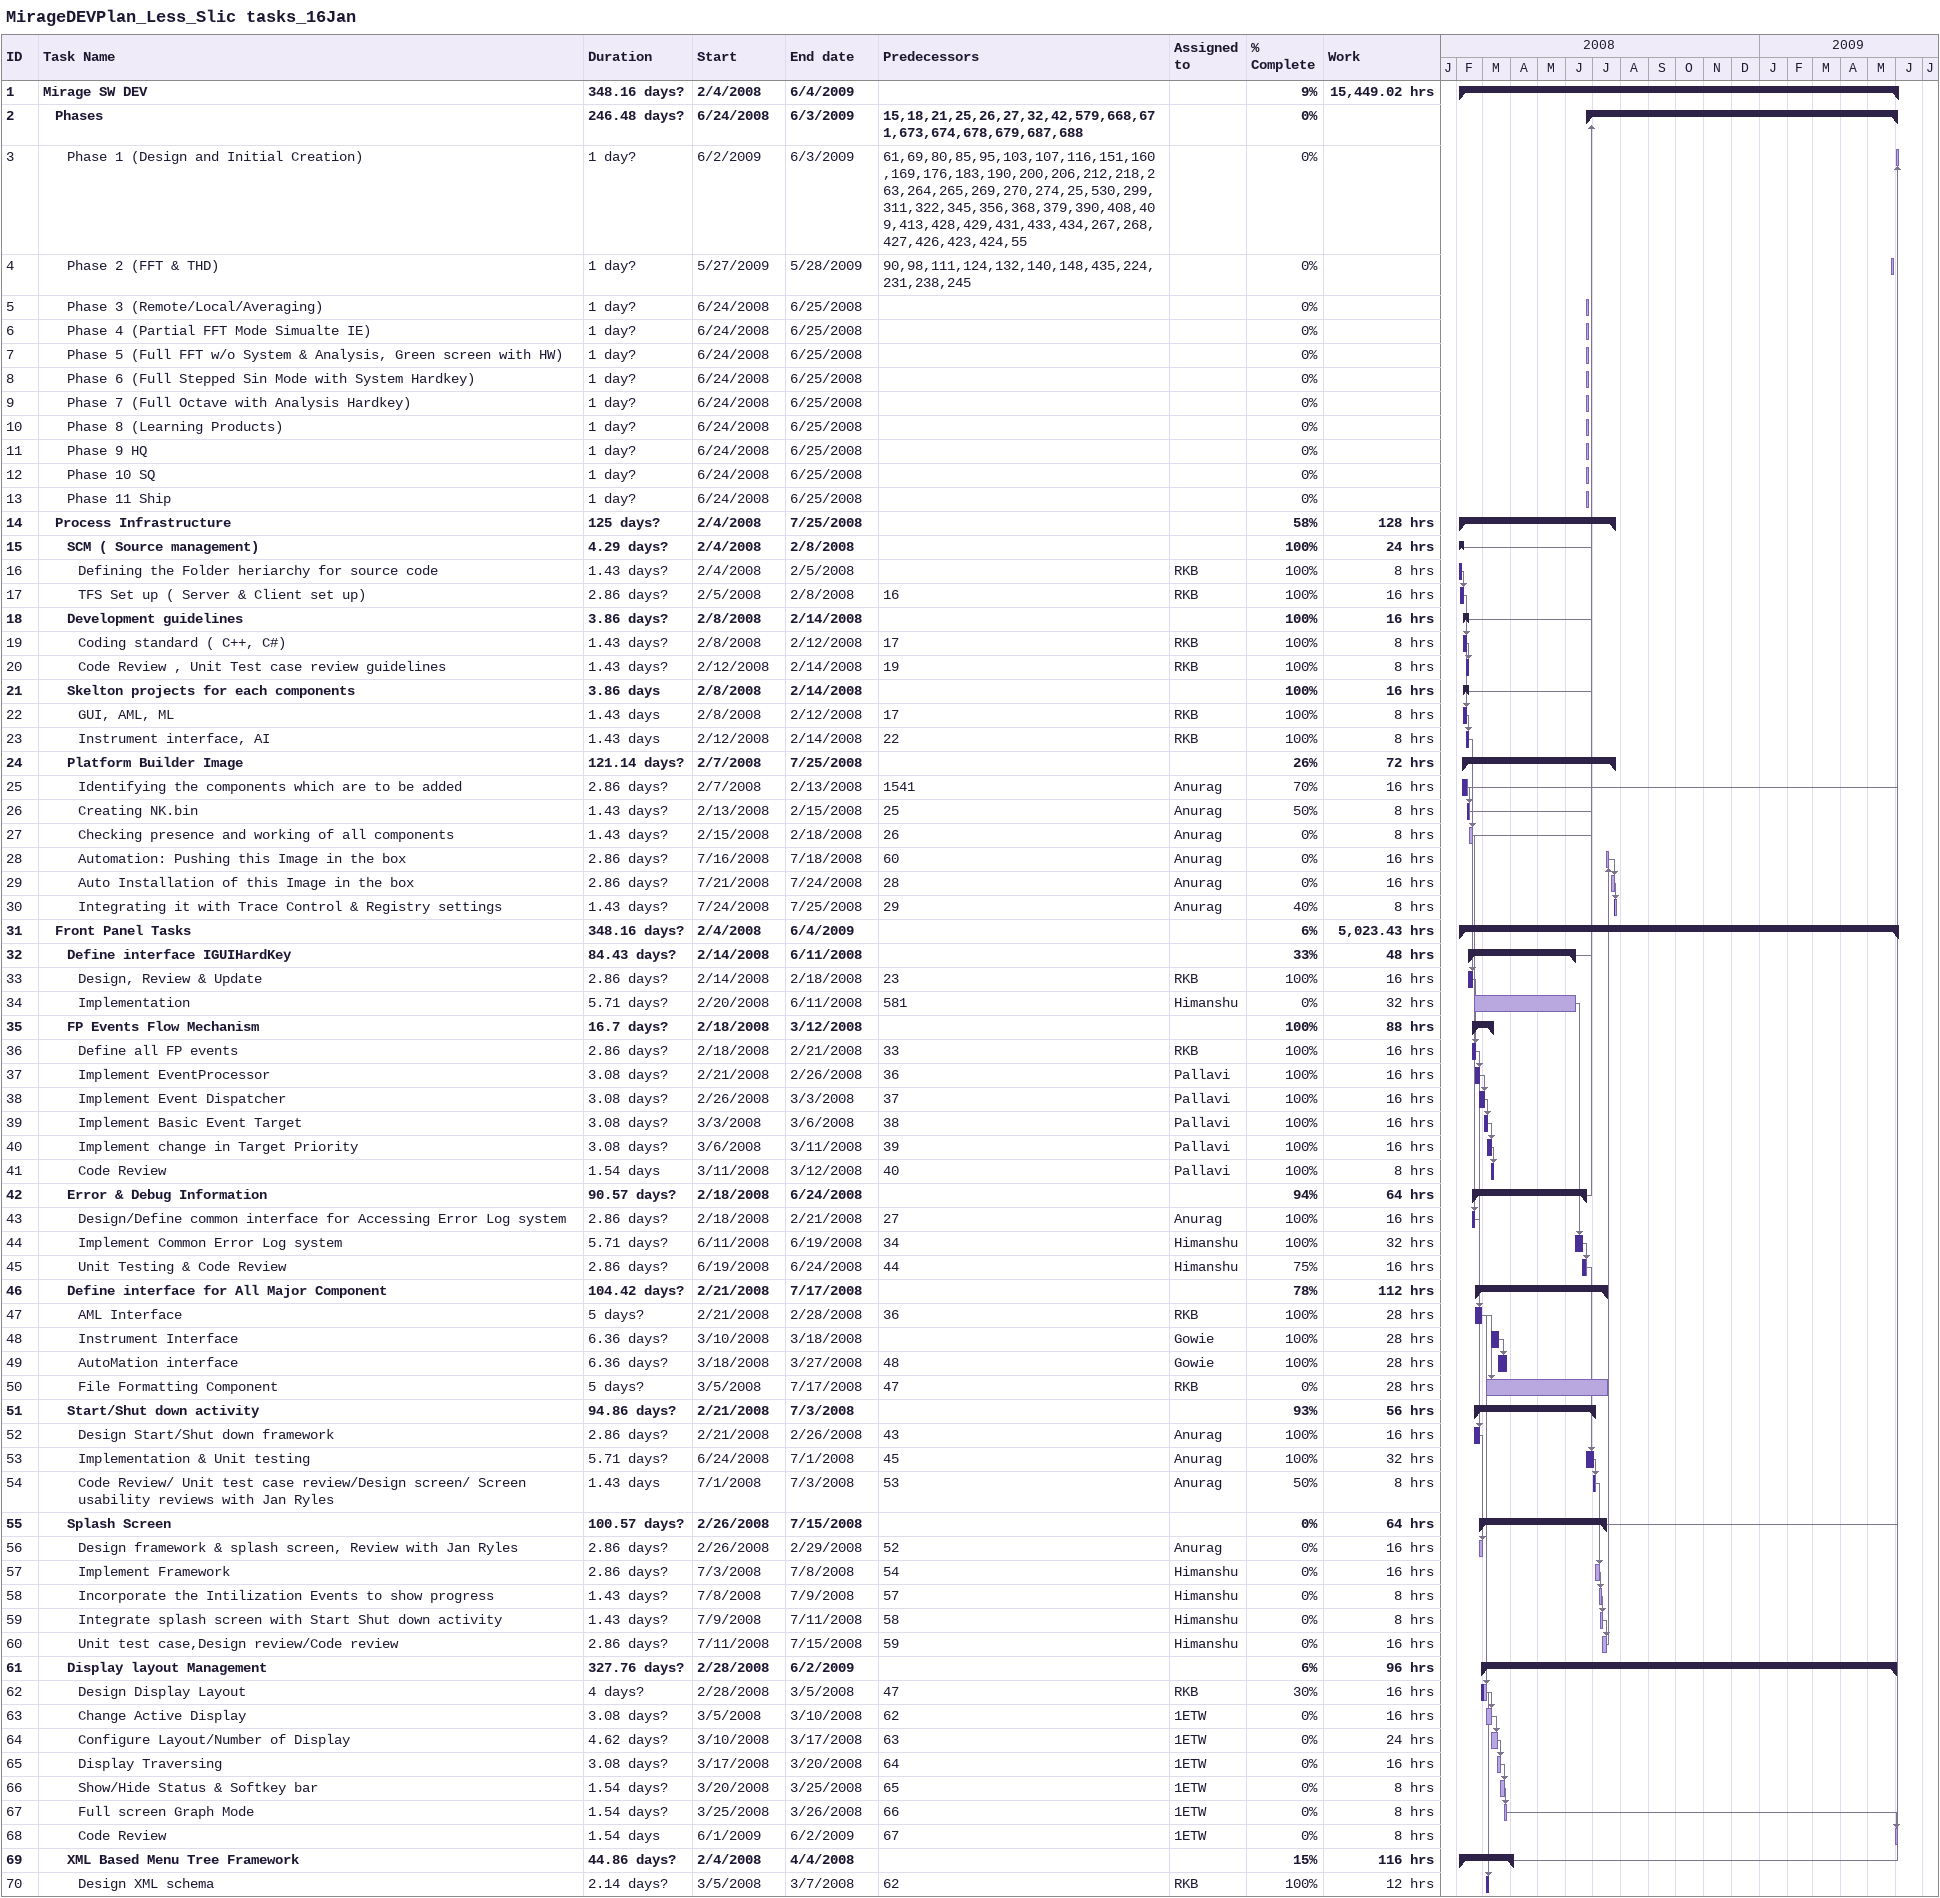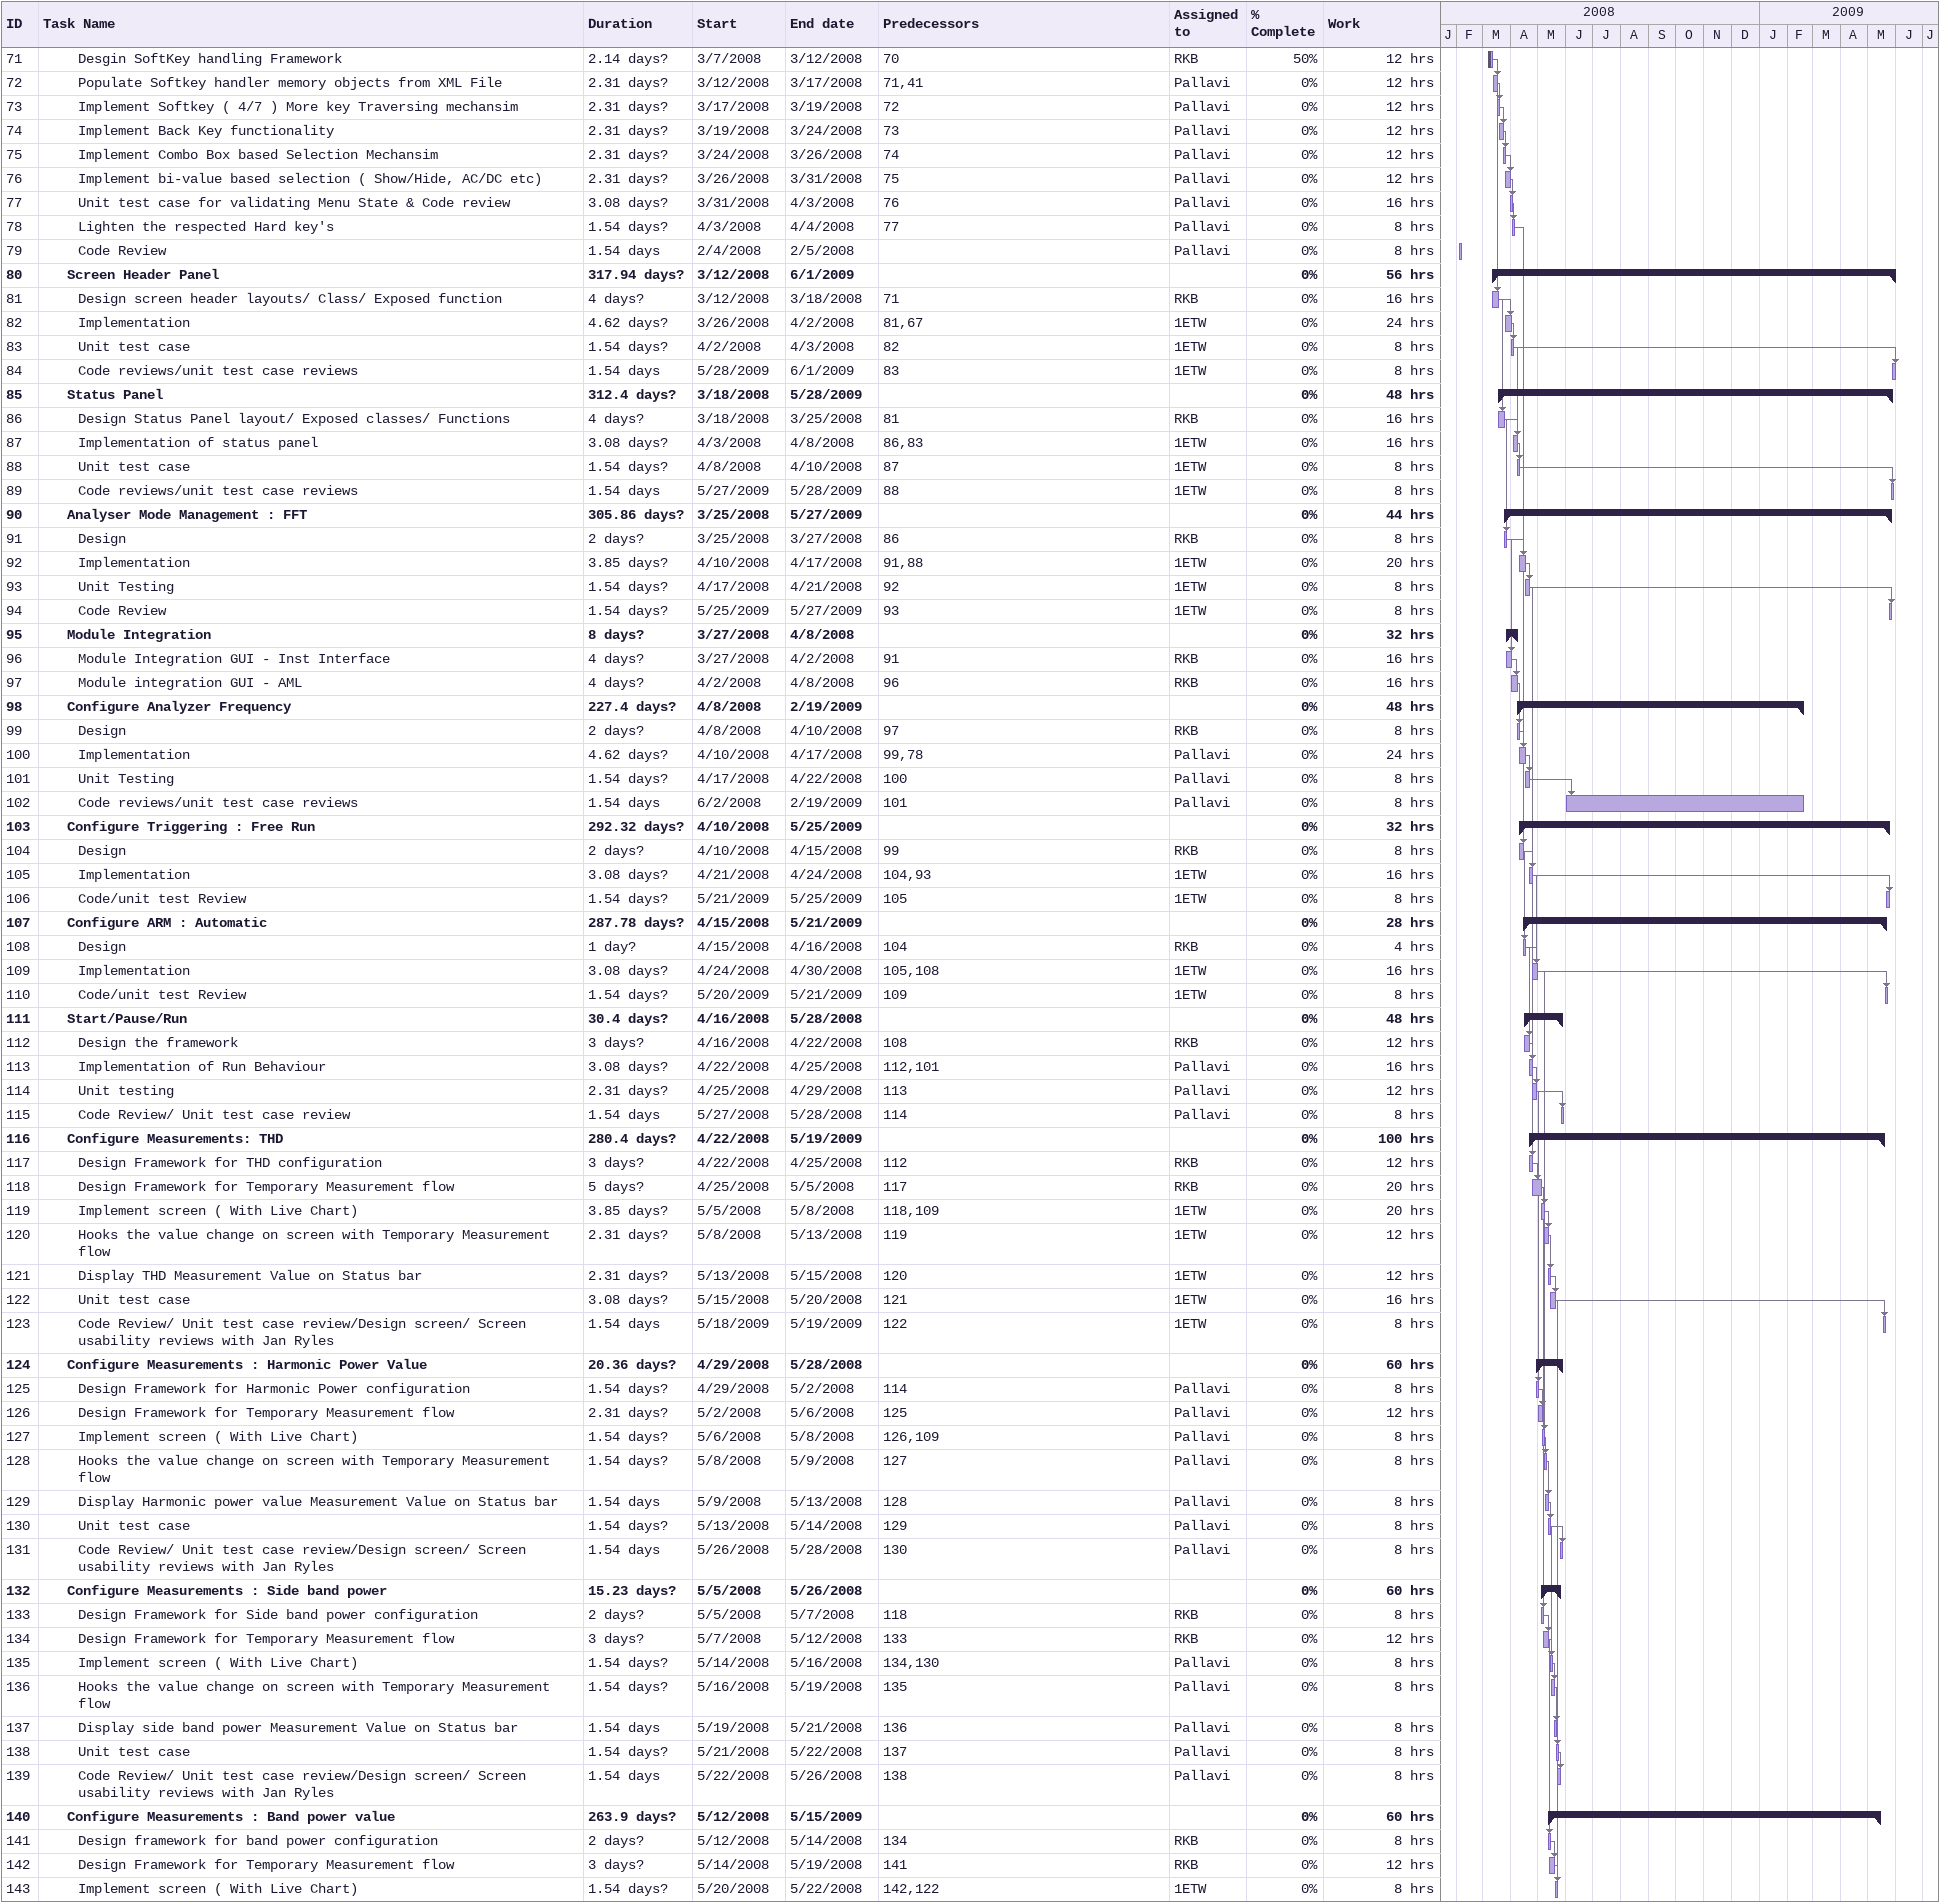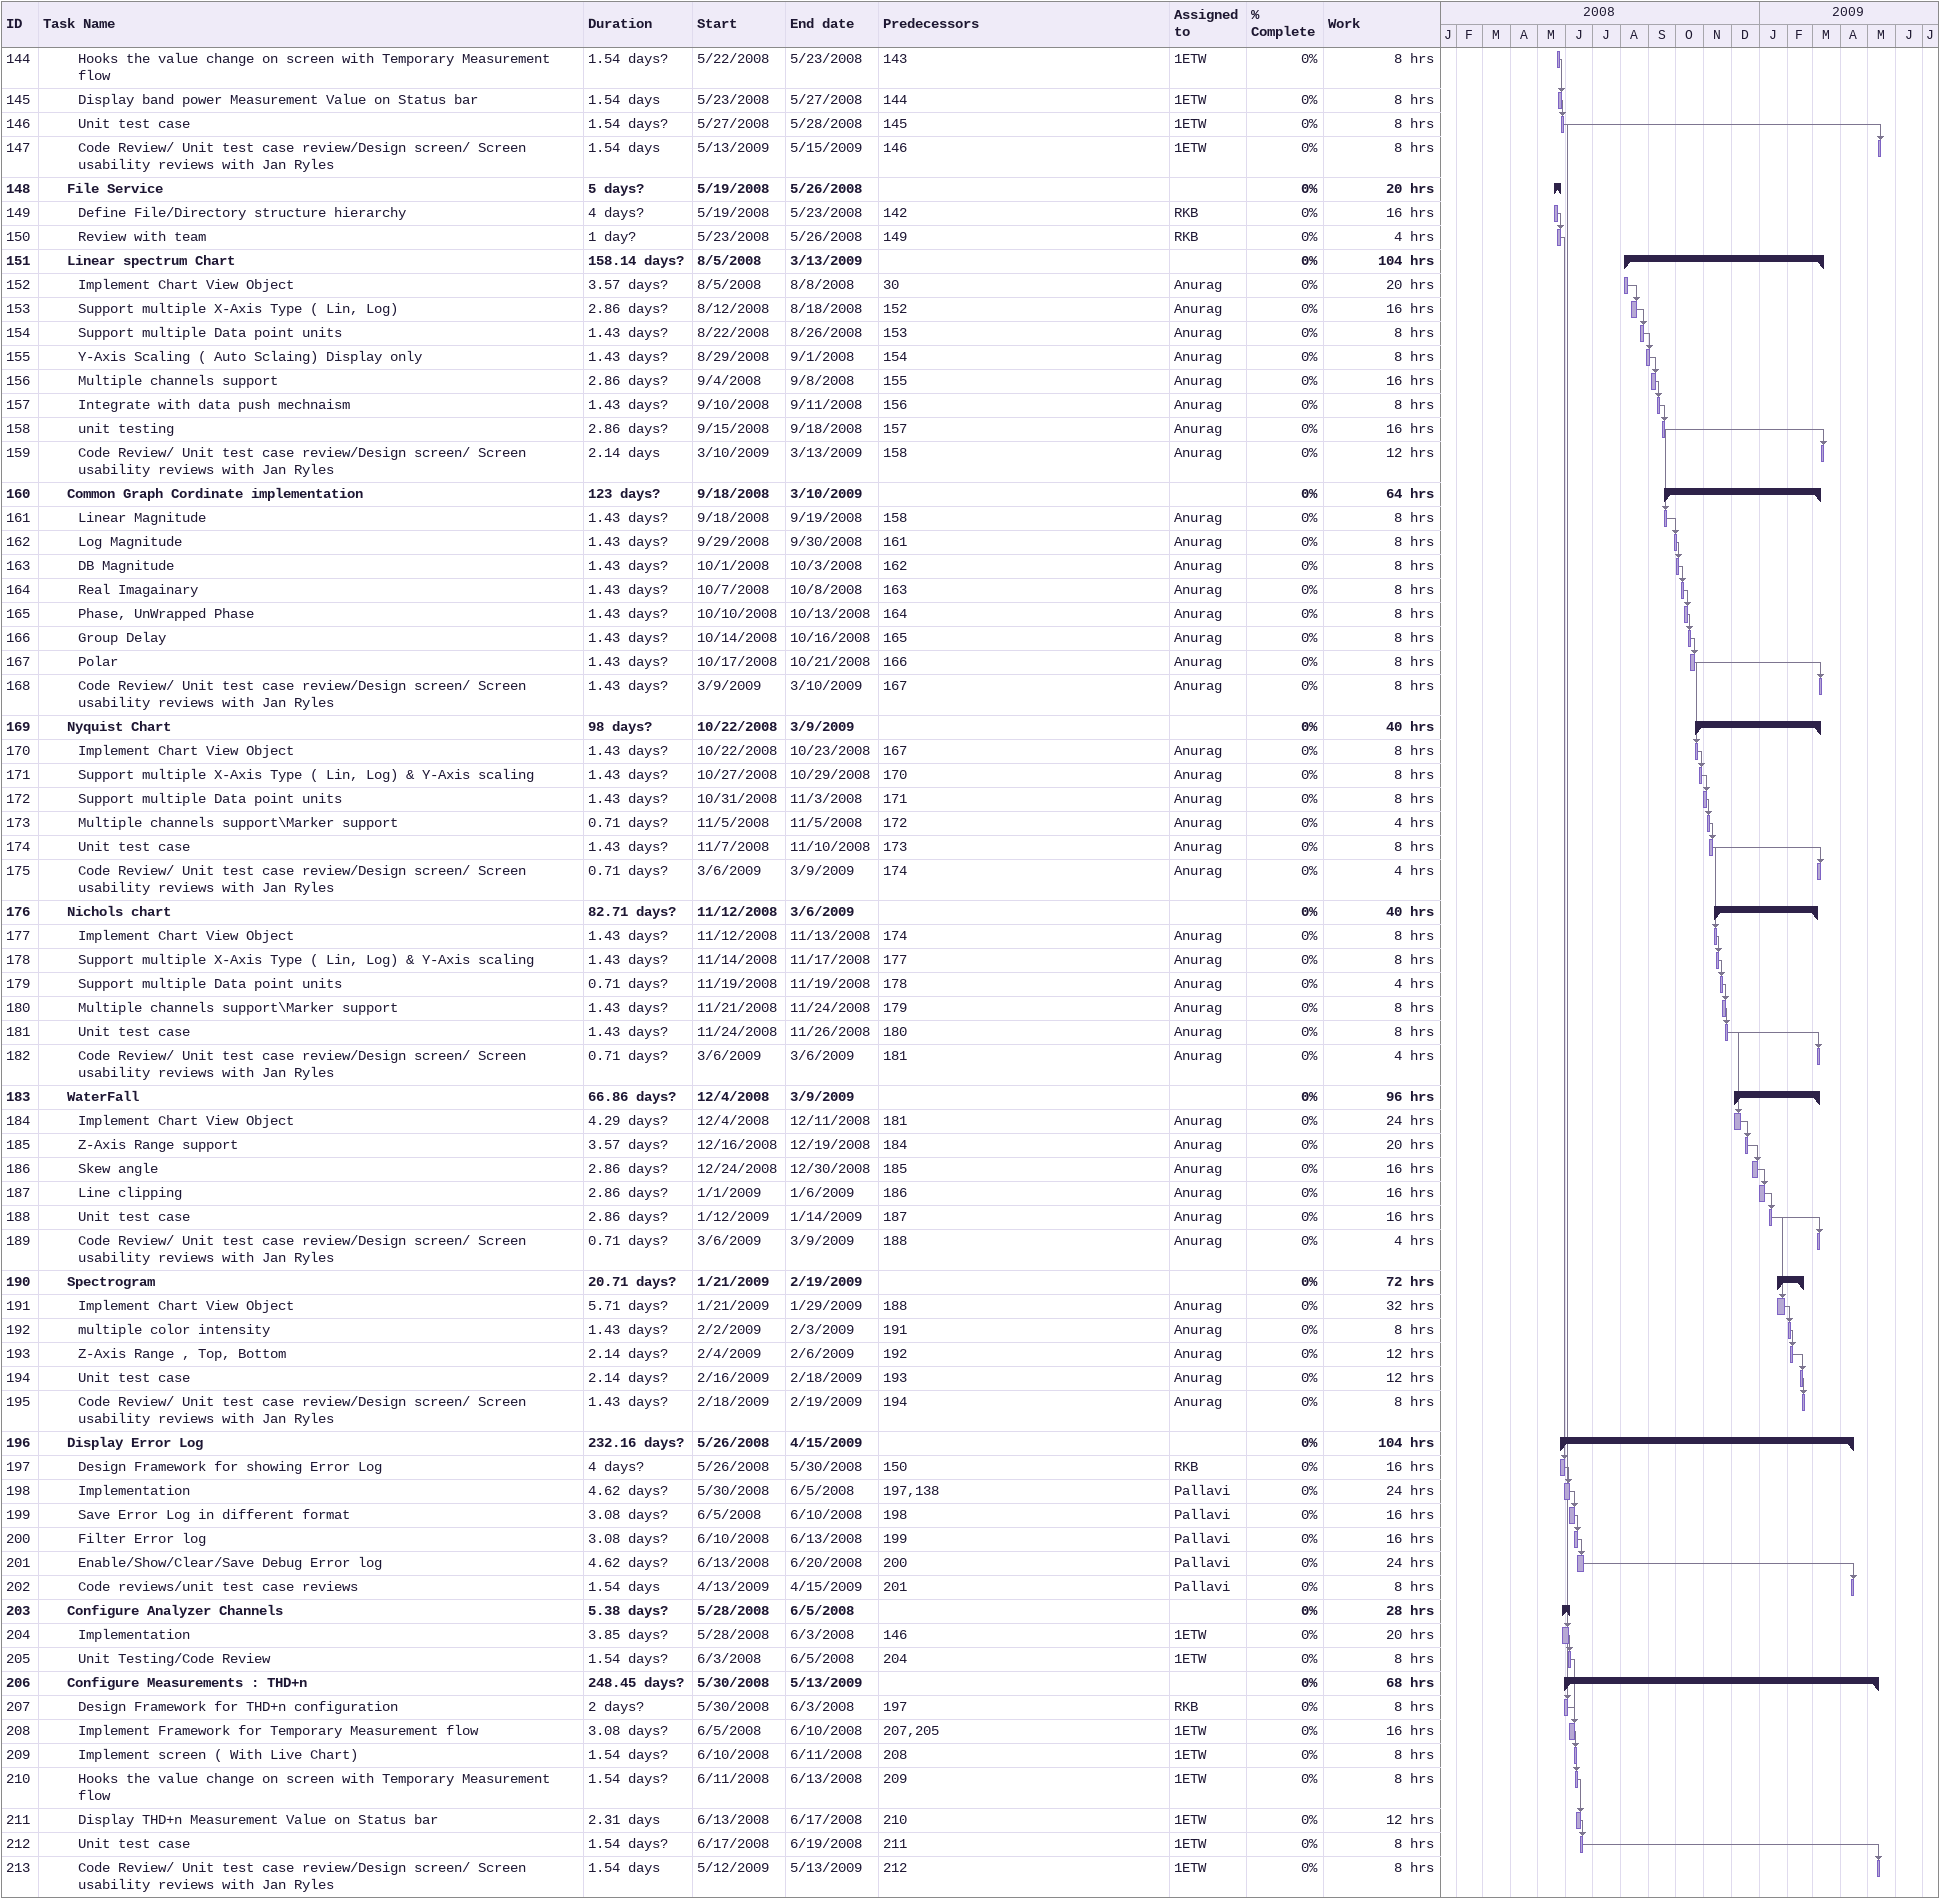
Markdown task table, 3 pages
MirageDEVPlan_Less_Slic tasks_16Jan

| ID | Level | Task | Duration | Start | Finish | Predecessors | Resources | % complete | Work (h) |
|---|---|---|---|---|---|---|---|---|---|
| 1 | 1 | **Mirage SW DEV** | 348.16d? | 2008-02-04 | 2009-06-04 |  |  | 9 | 15449.02 |
| 2 | 2 | **Phases** | 246.48d? | 2008-06-24 | 2009-06-03 | 15, 18, 21, 25, 26, 27, 32, 42, 579, 668, 671, 673, 674, 678, 679, 687, 688 |  | 0 |  |
| 3 | 3 | Phase 1 (Design and Initial Creation) | 1d? | 2009-06-02 | 2009-06-03 | 61, 69, 80, 85, 95, 103, 107, 116, 151, 160, 169, 176, 183, 190, 200, 206, 212, 218, 263, 264, 265, 269, 270, 274, 25, 530, 299, 311, 322, 345, 356, 368, 379, 390, 408, 409, 413, 428, 429, 431, 433, 434, 267, 268, 427, 426, 423, 424, 55 |  | 0 |  |
| 4 | 3 | Phase 2 (FFT & THD) | 1d? | 2009-05-27 | 2009-05-28 | 90, 98, 111, 124, 132, 140, 148, 435, 224, 231, 238, 245 |  | 0 |  |
| 5 | 3 | Phase 3 (Remote/Local/Averaging) | 1d? | 2008-06-24 | 2008-06-25 |  |  | 0 |  |
| 6 | 3 | Phase 4 (Partial FFT Mode Simualte IE) | 1d? | 2008-06-24 | 2008-06-25 |  |  | 0 |  |
| 7 | 3 | Phase 5 (Full FFT w/o System & Analysis, Green screen with HW) | 1d? | 2008-06-24 | 2008-06-25 |  |  | 0 |  |
| 8 | 3 | Phase 6 (Full Stepped Sin Mode with System Hardkey) | 1d? | 2008-06-24 | 2008-06-25 |  |  | 0 |  |
| 9 | 3 | Phase 7 (Full Octave with Analysis Hardkey) | 1d? | 2008-06-24 | 2008-06-25 |  |  | 0 |  |
| 10 | 3 | Phase 8 (Learning Products) | 1d? | 2008-06-24 | 2008-06-25 |  |  | 0 |  |
| 11 | 3 | Phase 9 HQ | 1d? | 2008-06-24 | 2008-06-25 |  |  | 0 |  |
| 12 | 3 | Phase 10 SQ | 1d? | 2008-06-24 | 2008-06-25 |  |  | 0 |  |
| 13 | 3 | Phase 11 Ship | 1d? | 2008-06-24 | 2008-06-25 |  |  | 0 |  |
| 14 | 2 | **Process Infrastructure** | 125d? | 2008-02-04 | 2008-07-25 |  |  | 58 | 128 |
| 15 | 3 | **SCM ( Source management)** | 4.29d? | 2008-02-04 | 2008-02-08 |  |  | 100 | 24 |
| 16 | 4 | Defining the Folder heriarchy for source code | 1.43d? | 2008-02-04 | 2008-02-05 |  | RKB | 100 | 8 |
| 17 | 4 | TFS Set up ( Server & Client set up) | 2.86d? | 2008-02-05 | 2008-02-08 | 16 | RKB | 100 | 16 |
| 18 | 3 | **Development guidelines** | 3.86d? | 2008-02-08 | 2008-02-14 |  |  | 100 | 16 |
| 19 | 4 | Coding standard ( C++, C#) | 1.43d? | 2008-02-08 | 2008-02-12 | 17 | RKB | 100 | 8 |
| 20 | 4 | Code Review , Unit Test case review guidelines | 1.43d? | 2008-02-12 | 2008-02-14 | 19 | RKB | 100 | 8 |
| 21 | 3 | **Skelton projects for each components** | 3.86d | 2008-02-08 | 2008-02-14 |  |  | 100 | 16 |
| 22 | 4 | GUI, AML, ML | 1.43d | 2008-02-08 | 2008-02-12 | 17 | RKB | 100 | 8 |
| 23 | 4 | Instrument interface, AI | 1.43d | 2008-02-12 | 2008-02-14 | 22 | RKB | 100 | 8 |
| 24 | 3 | **Platform Builder Image** | 121.14d? | 2008-02-07 | 2008-07-25 |  |  | 26 | 72 |
| 25 | 4 | Identifying the components which are to be added | 2.86d? | 2008-02-07 | 2008-02-13 | 1541 | Anurag | 70 | 16 |
| 26 | 4 | Creating NK.bin | 1.43d? | 2008-02-13 | 2008-02-15 | 25 | Anurag | 50 | 8 |
| 27 | 4 | Checking presence and working of all components | 1.43d? | 2008-02-15 | 2008-02-18 | 26 | Anurag | 0 | 8 |
| 28 | 4 | Automation: Pushing this Image in the box | 2.86d? | 2008-07-16 | 2008-07-18 | 60 | Anurag | 0 | 16 |
| 29 | 4 | Auto Installation of this Image in the box | 2.86d? | 2008-07-21 | 2008-07-24 | 28 | Anurag | 0 | 16 |
| 30 | 4 | Integrating it with Trace Control & Registry settings | 1.43d? | 2008-07-24 | 2008-07-25 | 29 | Anurag | 40 | 8 |
| 31 | 2 | **Front Panel Tasks** | 348.16d? | 2008-02-04 | 2009-06-04 |  |  | 6 | 5023.43 |
| 32 | 3 | **Define interface IGUIHardKey** | 84.43d? | 2008-02-14 | 2008-06-11 |  |  | 33 | 48 |
| 33 | 4 | Design, Review & Update | 2.86d? | 2008-02-14 | 2008-02-18 | 23 | RKB | 100 | 16 |
| 34 | 4 | Implementation | 5.71d? | 2008-02-20 | 2008-06-11 | 581 | Himanshu | 0 | 32 |
| 35 | 3 | **FP Events Flow Mechanism** | 16.7d? | 2008-02-18 | 2008-03-12 |  |  | 100 | 88 |
| 36 | 4 | Define all FP events | 2.86d? | 2008-02-18 | 2008-02-21 | 33 | RKB | 100 | 16 |
| 37 | 4 | Implement EventProcessor | 3.08d? | 2008-02-21 | 2008-02-26 | 36 | Pallavi | 100 | 16 |
| 38 | 4 | Implement Event Dispatcher | 3.08d? | 2008-02-26 | 2008-03-03 | 37 | Pallavi | 100 | 16 |
| 39 | 4 | Implement Basic Event Target | 3.08d? | 2008-03-03 | 2008-03-06 | 38 | Pallavi | 100 | 16 |
| 40 | 4 | Implement change in Target Priority | 3.08d? | 2008-03-06 | 2008-03-11 | 39 | Pallavi | 100 | 16 |
| 41 | 4 | Code Review | 1.54d | 2008-03-11 | 2008-03-12 | 40 | Pallavi | 100 | 8 |
| 42 | 3 | **Error & Debug Information** | 90.57d? | 2008-02-18 | 2008-06-24 |  |  | 94 | 64 |
| 43 | 4 | Design/Define common interface for Accessing Error Log system | 2.86d? | 2008-02-18 | 2008-02-21 | 27 | Anurag | 100 | 16 |
| 44 | 4 | Implement Common Error Log system | 5.71d? | 2008-06-11 | 2008-06-19 | 34 | Himanshu | 100 | 32 |
| 45 | 4 | Unit Testing & Code Review | 2.86d? | 2008-06-19 | 2008-06-24 | 44 | Himanshu | 75 | 16 |
| 46 | 3 | **Define interface for All Major Component** | 104.42d? | 2008-02-21 | 2008-07-17 |  |  | 78 | 112 |
| 47 | 4 | AML Interface | 5d? | 2008-02-21 | 2008-02-28 | 36 | RKB | 100 | 28 |
| 48 | 4 | Instrument Interface | 6.36d? | 2008-03-10 | 2008-03-18 |  | Gowie | 100 | 28 |
| 49 | 4 | AutoMation interface | 6.36d? | 2008-03-18 | 2008-03-27 | 48 | Gowie | 100 | 28 |
| 50 | 4 | File Formatting Component | 5d? | 2008-03-05 | 2008-07-17 | 47 | RKB | 0 | 28 |
| 51 | 3 | **Start/Shut down activity** | 94.86d? | 2008-02-21 | 2008-07-03 |  |  | 93 | 56 |
| 52 | 4 | Design Start/Shut down framework | 2.86d? | 2008-02-21 | 2008-02-26 | 43 | Anurag | 100 | 16 |
| 53 | 4 | Implementation & Unit testing | 5.71d? | 2008-06-24 | 2008-07-01 | 45 | Anurag | 100 | 32 |
| 54 | 4 | Code Review/ Unit test case review/Design screen/ Screen usability reviews with Jan Ryles | 1.43d | 2008-07-01 | 2008-07-03 | 53 | Anurag | 50 | 8 |
| 55 | 3 | **Splash Screen** | 100.57d? | 2008-02-26 | 2008-07-15 |  |  | 0 | 64 |
| 56 | 4 | Design framework & splash screen, Review with Jan Ryles | 2.86d? | 2008-02-26 | 2008-02-29 | 52 | Anurag | 0 | 16 |
| 57 | 4 | Implement Framework | 2.86d? | 2008-07-03 | 2008-07-08 | 54 | Himanshu | 0 | 16 |
| 58 | 4 | Incorporate the Intilization Events to show progress | 1.43d? | 2008-07-08 | 2008-07-09 | 57 | Himanshu | 0 | 8 |
| 59 | 4 | Integrate splash screen with Start Shut down activity | 1.43d? | 2008-07-09 | 2008-07-11 | 58 | Himanshu | 0 | 8 |
| 60 | 4 | Unit test case,Design review/Code review | 2.86d? | 2008-07-11 | 2008-07-15 | 59 | Himanshu | 0 | 16 |
| 61 | 3 | **Display layout Management** | 327.76d? | 2008-02-28 | 2009-06-02 |  |  | 6 | 96 |
| 62 | 4 | Design Display Layout | 4d? | 2008-02-28 | 2008-03-05 | 47 | RKB | 30 | 16 |
| 63 | 4 | Change Active Display | 3.08d? | 2008-03-05 | 2008-03-10 | 62 | 1ETW | 0 | 16 |
| 64 | 4 | Configure Layout/Number of Display | 4.62d? | 2008-03-10 | 2008-03-17 | 63 | 1ETW | 0 | 24 |
| 65 | 4 | Display Traversing | 3.08d? | 2008-03-17 | 2008-03-20 | 64 | 1ETW | 0 | 16 |
| 66 | 4 | Show/Hide Status & Softkey bar | 1.54d? | 2008-03-20 | 2008-03-25 | 65 | 1ETW | 0 | 8 |
| 67 | 4 | Full screen Graph Mode | 1.54d? | 2008-03-25 | 2008-03-26 | 66 | 1ETW | 0 | 8 |
| 68 | 4 | Code Review | 1.54d | 2009-06-01 | 2009-06-02 | 67 | 1ETW | 0 | 8 |
| 69 | 3 | **XML Based Menu Tree Framework** | 44.86d? | 2008-02-04 | 2008-04-04 |  |  | 15 | 116 |
| 70 | 4 | Design XML schema | 2.14d? | 2008-03-05 | 2008-03-07 | 62 | RKB | 100 | 12 |
| 71 | 4 | Desgin SoftKey handling Framework | 2.14d? | 2008-03-07 | 2008-03-12 | 70 | RKB | 50 | 12 |
| 72 | 4 | Populate Softkey handler memory objects from XML File | 2.31d? | 2008-03-12 | 2008-03-17 | 71, 41 | Pallavi | 0 | 12 |
| 73 | 4 | Implement Softkey ( 4/7 ) More key Traversing mechansim | 2.31d? | 2008-03-17 | 2008-03-19 | 72 | Pallavi | 0 | 12 |
| 74 | 4 | Implement Back Key functionality | 2.31d? | 2008-03-19 | 2008-03-24 | 73 | Pallavi | 0 | 12 |
| 75 | 4 | Implement Combo Box based Selection Mechansim | 2.31d? | 2008-03-24 | 2008-03-26 | 74 | Pallavi | 0 | 12 |
| 76 | 4 | Implement bi-value based selection ( Show/Hide, AC/DC etc) | 2.31d? | 2008-03-26 | 2008-03-31 | 75 | Pallavi | 0 | 12 |
| 77 | 4 | Unit test case for validating Menu State & Code review | 3.08d? | 2008-03-31 | 2008-04-03 | 76 | Pallavi | 0 | 16 |
| 78 | 4 | Lighten the respected Hard key's | 1.54d? | 2008-04-03 | 2008-04-04 | 77 | Pallavi | 0 | 8 |
| 79 | 4 | Code Review | 1.54d | 2008-02-04 | 2008-02-05 |  | Pallavi | 0 | 8 |
| 80 | 3 | **Screen Header Panel** | 317.94d? | 2008-03-12 | 2009-06-01 |  |  | 0 | 56 |
| 81 | 4 | Design screen header layouts/ Class/ Exposed function | 4d? | 2008-03-12 | 2008-03-18 | 71 | RKB | 0 | 16 |
| 82 | 4 | Implementation | 4.62d? | 2008-03-26 | 2008-04-02 | 81, 67 | 1ETW | 0 | 24 |
| 83 | 4 | Unit test case | 1.54d? | 2008-04-02 | 2008-04-03 | 82 | 1ETW | 0 | 8 |
| 84 | 4 | Code reviews/unit test case reviews | 1.54d | 2009-05-28 | 2009-06-01 | 83 | 1ETW | 0 | 8 |
| 85 | 3 | **Status Panel** | 312.4d? | 2008-03-18 | 2009-05-28 |  |  | 0 | 48 |
| 86 | 4 | Design Status Panel layout/ Exposed classes/ Functions | 4d? | 2008-03-18 | 2008-03-25 | 81 | RKB | 0 | 16 |
| 87 | 4 | Implementation of status panel | 3.08d? | 2008-04-03 | 2008-04-08 | 86, 83 | 1ETW | 0 | 16 |
| 88 | 4 | Unit test case | 1.54d? | 2008-04-08 | 2008-04-10 | 87 | 1ETW | 0 | 8 |
| 89 | 4 | Code reviews/unit test case reviews | 1.54d | 2009-05-27 | 2009-05-28 | 88 | 1ETW | 0 | 8 |
| 90 | 3 | **Analyser Mode Management : FFT** | 305.86d? | 2008-03-25 | 2009-05-27 |  |  | 0 | 44 |
| 91 | 4 | Design | 2d? | 2008-03-25 | 2008-03-27 | 86 | RKB | 0 | 8 |
| 92 | 4 | Implementation | 3.85d? | 2008-04-10 | 2008-04-17 | 91, 88 | 1ETW | 0 | 20 |
| 93 | 4 | Unit Testing | 1.54d? | 2008-04-17 | 2008-04-21 | 92 | 1ETW | 0 | 8 |
| 94 | 4 | Code Review | 1.54d? | 2009-05-25 | 2009-05-27 | 93 | 1ETW | 0 | 8 |
| 95 | 3 | **Module Integration** | 8d? | 2008-03-27 | 2008-04-08 |  |  | 0 | 32 |
| 96 | 4 | Module Integration GUI - Inst Interface | 4d? | 2008-03-27 | 2008-04-02 | 91 | RKB | 0 | 16 |
| 97 | 4 | Module integration GUI - AML | 4d? | 2008-04-02 | 2008-04-08 | 96 | RKB | 0 | 16 |
| 98 | 3 | **Configure Analyzer Frequency** | 227.4d? | 2008-04-08 | 2009-02-19 |  |  | 0 | 48 |
| 99 | 4 | Design | 2d? | 2008-04-08 | 2008-04-10 | 97 | RKB | 0 | 8 |
| 100 | 4 | Implementation | 4.62d? | 2008-04-10 | 2008-04-17 | 99, 78 | Pallavi | 0 | 24 |
| 101 | 4 | Unit Testing | 1.54d? | 2008-04-17 | 2008-04-22 | 100 | Pallavi | 0 | 8 |
| 102 | 4 | Code reviews/unit test case reviews | 1.54d | 2008-06-02 | 2009-02-19 | 101 | Pallavi | 0 | 8 |
| 103 | 3 | **Configure Triggering : Free Run** | 292.32d? | 2008-04-10 | 2009-05-25 |  |  | 0 | 32 |
| 104 | 4 | Design | 2d? | 2008-04-10 | 2008-04-15 | 99 | RKB | 0 | 8 |
| 105 | 4 | Implementation | 3.08d? | 2008-04-21 | 2008-04-24 | 104, 93 | 1ETW | 0 | 16 |
| 106 | 4 | Code/unit test Review | 1.54d? | 2009-05-21 | 2009-05-25 | 105 | 1ETW | 0 | 8 |
| 107 | 3 | **Configure ARM : Automatic** | 287.78d? | 2008-04-15 | 2009-05-21 |  |  | 0 | 28 |
| 108 | 4 | Design | 1d? | 2008-04-15 | 2008-04-16 | 104 | RKB | 0 | 4 |
| 109 | 4 | Implementation | 3.08d? | 2008-04-24 | 2008-04-30 | 105, 108 | 1ETW | 0 | 16 |
| 110 | 4 | Code/unit test Review | 1.54d? | 2009-05-20 | 2009-05-21 | 109 | 1ETW | 0 | 8 |
| 111 | 3 | **Start/Pause/Run** | 30.4d? | 2008-04-16 | 2008-05-28 |  |  | 0 | 48 |
| 112 | 4 | Design the framework | 3d? | 2008-04-16 | 2008-04-22 | 108 | RKB | 0 | 12 |
| 113 | 4 | Implementation of Run Behaviour | 3.08d? | 2008-04-22 | 2008-04-25 | 112, 101 | Pallavi | 0 | 16 |
| 114 | 4 | Unit testing | 2.31d? | 2008-04-25 | 2008-04-29 | 113 | Pallavi | 0 | 12 |
| 115 | 4 | Code Review/ Unit test case review | 1.54d | 2008-05-27 | 2008-05-28 | 114 | Pallavi | 0 | 8 |
| 116 | 3 | **Configure Measurements: THD** | 280.4d? | 2008-04-22 | 2009-05-19 |  |  | 0 | 100 |
| 117 | 4 | Design Framework for THD configuration | 3d? | 2008-04-22 | 2008-04-25 | 112 | RKB | 0 | 12 |
| 118 | 4 | Design Framework for Temporary Measurement flow | 5d? | 2008-04-25 | 2008-05-05 | 117 | RKB | 0 | 20 |
| 119 | 4 | Implement screen ( With Live Chart) | 3.85d? | 2008-05-05 | 2008-05-08 | 118, 109 | 1ETW | 0 | 20 |
| 120 | 4 | Hooks the value change on screen with Temporary Measurement flow | 2.31d? | 2008-05-08 | 2008-05-13 | 119 | 1ETW | 0 | 12 |
| 121 | 4 | Display THD Measurement Value on Status bar | 2.31d? | 2008-05-13 | 2008-05-15 | 120 | 1ETW | 0 | 12 |
| 122 | 4 | Unit test case | 3.08d? | 2008-05-15 | 2008-05-20 | 121 | 1ETW | 0 | 16 |
| 123 | 4 | Code Review/ Unit test case review/Design screen/ Screen usability reviews with Jan Ryles | 1.54d | 2009-05-18 | 2009-05-19 | 122 | 1ETW | 0 | 8 |
| 124 | 3 | **Configure Measurements : Harmonic Power Value** | 20.36d? | 2008-04-29 | 2008-05-28 |  |  | 0 | 60 |
| 125 | 4 | Design Framework for Harmonic Power configuration | 1.54d? | 2008-04-29 | 2008-05-02 | 114 | Pallavi | 0 | 8 |
| 126 | 4 | Design Framework for Temporary Measurement flow | 2.31d? | 2008-05-02 | 2008-05-06 | 125 | Pallavi | 0 | 12 |
| 127 | 4 | Implement screen ( With Live Chart) | 1.54d? | 2008-05-06 | 2008-05-08 | 126, 109 | Pallavi | 0 | 8 |
| 128 | 4 | Hooks the value change on screen with Temporary Measurement flow | 1.54d? | 2008-05-08 | 2008-05-09 | 127 | Pallavi | 0 | 8 |
| 129 | 4 | Display Harmonic power value Measurement Value on Status bar | 1.54d | 2008-05-09 | 2008-05-13 | 128 | Pallavi | 0 | 8 |
| 130 | 4 | Unit test case | 1.54d? | 2008-05-13 | 2008-05-14 | 129 | Pallavi | 0 | 8 |
| 131 | 4 | Code Review/ Unit test case review/Design screen/ Screen usability reviews with Jan Ryles | 1.54d | 2008-05-26 | 2008-05-28 | 130 | Pallavi | 0 | 8 |
| 132 | 3 | **Configure Measurements : Side band power** | 15.23d? | 2008-05-05 | 2008-05-26 |  |  | 0 | 60 |
| 133 | 4 | Design Framework for Side band power configuration | 2d? | 2008-05-05 | 2008-05-07 | 118 | RKB | 0 | 8 |
| 134 | 4 | Design Framework for Temporary Measurement flow | 3d? | 2008-05-07 | 2008-05-12 | 133 | RKB | 0 | 12 |
| 135 | 4 | Implement screen ( With Live Chart) | 1.54d? | 2008-05-14 | 2008-05-16 | 134, 130 | Pallavi | 0 | 8 |
| 136 | 4 | Hooks the value change on screen with Temporary Measurement flow | 1.54d? | 2008-05-16 | 2008-05-19 | 135 | Pallavi | 0 | 8 |
| 137 | 4 | Display side band power Measurement Value on Status bar | 1.54d | 2008-05-19 | 2008-05-21 | 136 | Pallavi | 0 | 8 |
| 138 | 4 | Unit test case | 1.54d? | 2008-05-21 | 2008-05-22 | 137 | Pallavi | 0 | 8 |
| 139 | 4 | Code Review/ Unit test case review/Design screen/ Screen usability reviews with Jan Ryles | 1.54d | 2008-05-22 | 2008-05-26 | 138 | Pallavi | 0 | 8 |
| 140 | 3 | **Configure Measurements : Band power value** | 263.9d? | 2008-05-12 | 2009-05-15 |  |  | 0 | 60 |
| 141 | 4 | Design framework for band power configuration | 2d? | 2008-05-12 | 2008-05-14 | 134 | RKB | 0 | 8 |
| 142 | 4 | Design Framework for Temporary Measurement flow | 3d? | 2008-05-14 | 2008-05-19 | 141 | RKB | 0 | 12 |
| 143 | 4 | Implement screen ( With Live Chart) | 1.54d? | 2008-05-20 | 2008-05-22 | 142, 122 | 1ETW | 0 | 8 |
| 144 | 4 | Hooks the value change on screen with Temporary Measurement flow | 1.54d? | 2008-05-22 | 2008-05-23 | 143 | 1ETW | 0 | 8 |
| 145 | 4 | Display band power Measurement Value on Status bar | 1.54d | 2008-05-23 | 2008-05-27 | 144 | 1ETW | 0 | 8 |
| 146 | 4 | Unit test case | 1.54d? | 2008-05-27 | 2008-05-28 | 145 | 1ETW | 0 | 8 |
| 147 | 4 | Code Review/ Unit test case review/Design screen/ Screen usability reviews with Jan Ryles | 1.54d | 2009-05-13 | 2009-05-15 | 146 | 1ETW | 0 | 8 |
| 148 | 3 | **File Service** | 5d? | 2008-05-19 | 2008-05-26 |  |  | 0 | 20 |
| 149 | 4 | Define File/Directory structure hierarchy | 4d? | 2008-05-19 | 2008-05-23 | 142 | RKB | 0 | 16 |
| 150 | 4 | Review with team | 1d? | 2008-05-23 | 2008-05-26 | 149 | RKB | 0 | 4 |
| 151 | 3 | **Linear spectrum Chart** | 158.14d? | 2008-08-05 | 2009-03-13 |  |  | 0 | 104 |
| 152 | 4 | Implement Chart View Object | 3.57d? | 2008-08-05 | 2008-08-08 | 30 | Anurag | 0 | 20 |
| 153 | 4 | Support multiple X-Axis Type ( Lin, Log) | 2.86d? | 2008-08-12 | 2008-08-18 | 152 | Anurag | 0 | 16 |
| 154 | 4 | Support multiple Data point units | 1.43d? | 2008-08-22 | 2008-08-26 | 153 | Anurag | 0 | 8 |
| 155 | 4 | Y-Axis Scaling ( Auto Sclaing) Display only | 1.43d? | 2008-08-29 | 2008-09-01 | 154 | Anurag | 0 | 8 |
| 156 | 4 | Multiple channels support | 2.86d? | 2008-09-04 | 2008-09-08 | 155 | Anurag | 0 | 16 |
| 157 | 4 | Integrate with data push mechnaism | 1.43d? | 2008-09-10 | 2008-09-11 | 156 | Anurag | 0 | 8 |
| 158 | 4 | unit testing | 2.86d? | 2008-09-15 | 2008-09-18 | 157 | Anurag | 0 | 16 |
| 159 | 4 | Code Review/ Unit test case review/Design screen/ Screen usability reviews with Jan Ryles | 2.14d | 2009-03-10 | 2009-03-13 | 158 | Anurag | 0 | 12 |
| 160 | 3 | **Common Graph Cordinate implementation** | 123d? | 2008-09-18 | 2009-03-10 |  |  | 0 | 64 |
| 161 | 4 | Linear Magnitude | 1.43d? | 2008-09-18 | 2008-09-19 | 158 | Anurag | 0 | 8 |
| 162 | 4 | Log Magnitude | 1.43d? | 2008-09-29 | 2008-09-30 | 161 | Anurag | 0 | 8 |
| 163 | 4 | DB Magnitude | 1.43d? | 2008-10-01 | 2008-10-03 | 162 | Anurag | 0 | 8 |
| 164 | 4 | Real Imagainary | 1.43d? | 2008-10-07 | 2008-10-08 | 163 | Anurag | 0 | 8 |
| 165 | 4 | Phase, UnWrapped Phase | 1.43d? | 2008-10-10 | 2008-10-13 | 164 | Anurag | 0 | 8 |
| 166 | 4 | Group Delay | 1.43d? | 2008-10-14 | 2008-10-16 | 165 | Anurag | 0 | 8 |
| 167 | 4 | Polar | 1.43d? | 2008-10-17 | 2008-10-21 | 166 | Anurag | 0 | 8 |
| 168 | 4 | Code Review/ Unit test case review/Design screen/ Screen usability reviews with Jan Ryles | 1.43d? | 2009-03-09 | 2009-03-10 | 167 | Anurag | 0 | 8 |
| 169 | 3 | **Nyquist Chart** | 98d? | 2008-10-22 | 2009-03-09 |  |  | 0 | 40 |
| 170 | 4 | Implement Chart View Object | 1.43d? | 2008-10-22 | 2008-10-23 | 167 | Anurag | 0 | 8 |
| 171 | 4 | Support multiple X-Axis Type ( Lin, Log) & Y-Axis scaling | 1.43d? | 2008-10-27 | 2008-10-29 | 170 | Anurag | 0 | 8 |
| 172 | 4 | Support multiple Data point units | 1.43d? | 2008-10-31 | 2008-11-03 | 171 | Anurag | 0 | 8 |
| 173 | 4 | Multiple channels support\Marker support | 0.71d? | 2008-11-05 | 2008-11-05 | 172 | Anurag | 0 | 4 |
| 174 | 4 | Unit test case | 1.43d? | 2008-11-07 | 2008-11-10 | 173 | Anurag | 0 | 8 |
| 175 | 4 | Code Review/ Unit test case review/Design screen/ Screen usability reviews with Jan Ryles | 0.71d? | 2009-03-06 | 2009-03-09 | 174 | Anurag | 0 | 4 |
| 176 | 3 | **Nichols chart** | 82.71d? | 2008-11-12 | 2009-03-06 |  |  | 0 | 40 |
| 177 | 4 | Implement Chart View Object | 1.43d? | 2008-11-12 | 2008-11-13 | 174 | Anurag | 0 | 8 |
| 178 | 4 | Support multiple X-Axis Type ( Lin, Log) & Y-Axis scaling | 1.43d? | 2008-11-14 | 2008-11-17 | 177 | Anurag | 0 | 8 |
| 179 | 4 | Support multiple Data point units | 0.71d? | 2008-11-19 | 2008-11-19 | 178 | Anurag | 0 | 4 |
| 180 | 4 | Multiple channels support\Marker support | 1.43d? | 2008-11-21 | 2008-11-24 | 179 | Anurag | 0 | 8 |
| 181 | 4 | Unit test case | 1.43d? | 2008-11-24 | 2008-11-26 | 180 | Anurag | 0 | 8 |
| 182 | 4 | Code Review/ Unit test case review/Design screen/ Screen usability reviews with Jan Ryles | 0.71d? | 2009-03-06 | 2009-03-06 | 181 | Anurag | 0 | 4 |
| 183 | 3 | **WaterFall** | 66.86d? | 2008-12-04 | 2009-03-09 |  |  | 0 | 96 |
| 184 | 4 | Implement Chart View Object | 4.29d? | 2008-12-04 | 2008-12-11 | 181 | Anurag | 0 | 24 |
| 185 | 4 | Z-Axis Range support | 3.57d? | 2008-12-16 | 2008-12-19 | 184 | Anurag | 0 | 20 |
| 186 | 4 | Skew angle | 2.86d? | 2008-12-24 | 2008-12-30 | 185 | Anurag | 0 | 16 |
| 187 | 4 | Line clipping | 2.86d? | 2009-01-01 | 2009-01-06 | 186 | Anurag | 0 | 16 |
| 188 | 4 | Unit test case | 2.86d? | 2009-01-12 | 2009-01-14 | 187 | Anurag | 0 | 16 |
| 189 | 4 | Code Review/ Unit test case review/Design screen/ Screen usability reviews with Jan Ryles | 0.71d? | 2009-03-06 | 2009-03-09 | 188 | Anurag | 0 | 4 |
| 190 | 3 | **Spectrogram** | 20.71d? | 2009-01-21 | 2009-02-19 |  |  | 0 | 72 |
| 191 | 4 | Implement Chart View Object | 5.71d? | 2009-01-21 | 2009-01-29 | 188 | Anurag | 0 | 32 |
| 192 | 4 | multiple color intensity | 1.43d? | 2009-02-02 | 2009-02-03 | 191 | Anurag | 0 | 8 |
| 193 | 4 | Z-Axis Range , Top, Bottom | 2.14d? | 2009-02-04 | 2009-02-06 | 192 | Anurag | 0 | 12 |
| 194 | 4 | Unit test case | 2.14d? | 2009-02-16 | 2009-02-18 | 193 | Anurag | 0 | 12 |
| 195 | 4 | Code Review/ Unit test case review/Design screen/ Screen usability reviews with Jan Ryles | 1.43d? | 2009-02-18 | 2009-02-19 | 194 | Anurag | 0 | 8 |
| 196 | 3 | **Display Error Log** | 232.16d? | 2008-05-26 | 2009-04-15 |  |  | 0 | 104 |
| 197 | 4 | Design Framework for showing Error Log | 4d? | 2008-05-26 | 2008-05-30 | 150 | RKB | 0 | 16 |
| 198 | 4 | Implementation | 4.62d? | 2008-05-30 | 2008-06-05 | 197, 138 | Pallavi | 0 | 24 |
| 199 | 4 | Save Error Log in different format | 3.08d? | 2008-06-05 | 2008-06-10 | 198 | Pallavi | 0 | 16 |
| 200 | 4 | Filter Error log | 3.08d? | 2008-06-10 | 2008-06-13 | 199 | Pallavi | 0 | 16 |
| 201 | 4 | Enable/Show/Clear/Save Debug Error log | 4.62d? | 2008-06-13 | 2008-06-20 | 200 | Pallavi | 0 | 24 |
| 202 | 4 | Code reviews/unit test case reviews | 1.54d | 2009-04-13 | 2009-04-15 | 201 | Pallavi | 0 | 8 |
| 203 | 3 | **Configure Analyzer Channels** | 5.38d? | 2008-05-28 | 2008-06-05 |  |  | 0 | 28 |
| 204 | 4 | Implementation | 3.85d? | 2008-05-28 | 2008-06-03 | 146 | 1ETW | 0 | 20 |
| 205 | 4 | Unit Testing/Code Review | 1.54d? | 2008-06-03 | 2008-06-05 | 204 | 1ETW | 0 | 8 |
| 206 | 3 | **Configure Measurements : THD+n** | 248.45d? | 2008-05-30 | 2009-05-13 |  |  | 0 | 68 |
| 207 | 4 | Design Framework for THD+n configuration | 2d? | 2008-05-30 | 2008-06-03 | 197 | RKB | 0 | 8 |
| 208 | 4 | Implement Framework for Temporary Measurement flow | 3.08d? | 2008-06-05 | 2008-06-10 | 207, 205 | 1ETW | 0 | 16 |
| 209 | 4 | Implement screen ( With Live Chart) | 1.54d? | 2008-06-10 | 2008-06-11 | 208 | 1ETW | 0 | 8 |
| 210 | 4 | Hooks the value change on screen with Temporary Measurement flow | 1.54d? | 2008-06-11 | 2008-06-13 | 209 | 1ETW | 0 | 8 |
| 211 | 4 | Display THD+n Measurement Value on Status bar | 2.31d | 2008-06-13 | 2008-06-17 | 210 | 1ETW | 0 | 12 |
| 212 | 4 | Unit test case | 1.54d? | 2008-06-17 | 2008-06-19 | 211 | 1ETW | 0 | 8 |
| 213 | 4 | Code Review/ Unit test case review/Design screen/ Screen usability reviews with Jan Ryles | 1.54d | 2009-05-12 | 2009-05-13 | 212 | 1ETW | 0 | 8 |
